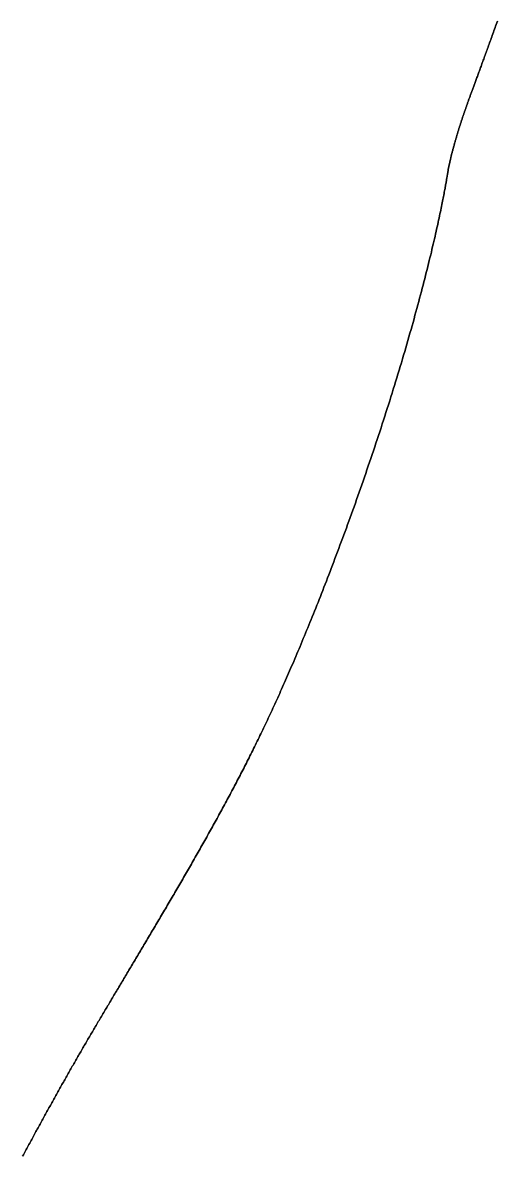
# Model space of a CAD drawing. Header units: inches. Extents: x 130170 to 284068, y 377793 to 804530.
# Drawn here: x 260208.5 to 260230.6, y 744979.4 to 745031.9 of the extents above; entities that cross this region are included whole.
import ezdxf

# ---------------------------------------------------------------- set-up
doc = ezdxf.new("R2010")
doc.units = ezdxf.units.IN
doc.header["$MEASUREMENT"] = 0
doc.layers.add('muni_il', color=7, linetype='Continuous')

msp = doc.modelspace()

# ---------------------------------------------------------------- linework, layer by layer
at = {"layer": 'muni_il'}
for points in [[(260208.52, 744979.339), (260208.553, 744979.4), (260208.585, 744979.461), (260208.618, 744979.522), (260208.651, 744979.582), (260208.684, 744979.643), (260208.716, 744979.703), (260208.749, 744979.763), (260208.781, 744979.823), (260208.814, 744979.883), (260208.846, 744979.943), (260208.879, 744980.003), (260208.911, 744980.063), (260208.943, 744980.122), (260208.976, 744980.182), (260209.008, 744980.241), (260209.04, 744980.301), (260209.072, 744980.36), (260209.105, 744980.419), (260209.137, 744980.478), (260209.169, 744980.537), (260209.201, 744980.596), (260209.233, 744980.654), (260209.265, 744980.713), (260209.297, 744980.772), (260209.329, 744980.83), (260209.361, 744980.888), (260209.393, 744980.947), (260209.425, 744981.005), (260209.457, 744981.063), (260209.488, 744981.121), (260209.52, 744981.179), (260209.552, 744981.237), (260209.584, 744981.295), (260209.616, 744981.352), (260209.647, 744981.41), (260209.679, 744981.468), (260209.711, 744981.525), (260209.743, 744981.583), (260209.774, 744981.64), (260209.806, 744981.697), (260209.838, 744981.754), (260209.87, 744981.811), (260209.901, 744981.869), (260209.933, 744981.926), (260209.965, 744981.983), (260209.996, 744982.04), (260210.028, 744982.096), (260210.06, 744982.153), (260210.092, 744982.21), (260210.123, 744982.267), (260210.155, 744982.324), (260210.187, 744982.38), (260210.218, 744982.437), (260210.25, 744982.493), (260210.282, 744982.55), (260210.314, 744982.607), (260210.346, 744982.663), (260210.377, 744982.72), (260210.409, 744982.776), (260210.441, 744982.833), (260210.473, 744982.889), (260210.505, 744982.945), (260210.537, 744983.002), (260210.569, 744983.058), (260210.601, 744983.115), (260210.633, 744983.171), (260210.665, 744983.227), (260210.697, 744983.284), (260210.729, 744983.34), (260210.761, 744983.397), (260210.794, 744983.453), (260210.826, 744983.51), (260210.858, 744983.566), (260210.891, 744983.623), (260210.923, 744983.679), (260210.955, 744983.736), (260210.988, 744983.792), (260211.021, 744983.849), (260211.053, 744983.906), (260211.086, 744983.963), (260211.119, 744984.019), (260211.151, 744984.076), (260211.184, 744984.133), (260211.217, 744984.19), (260211.25, 744984.247), (260211.283, 744984.304), (260211.316, 744984.361), (260211.35, 744984.419), (260211.383, 744984.476), (260211.416, 744984.533), (260211.45, 744984.591), (260211.483, 744984.648), (260211.517, 744984.706), (260211.551, 744984.764), (260211.584, 744984.822), (260211.618, 744984.879), (260211.652, 744984.938), (260211.686, 744984.996), (260211.72, 744985.054), (260211.755, 744985.112), (260211.789, 744985.171), (260211.823, 744985.23), (260211.858, 744985.288), (260211.893, 744985.347), (260211.927, 744985.406), (260211.962, 744985.465), (260211.997, 744985.525), (260212.032, 744985.584), (260212.067, 744985.644), (260212.103, 744985.704), (260212.138, 744985.763), (260212.173, 744985.824), (260212.209, 744985.884), (260212.245, 744985.944), (260212.281, 744986.005), (260212.317, 744986.065), (260212.353, 744986.126), (260212.389, 744986.187), (260212.425, 744986.248), (260212.462, 744986.31), (260212.498, 744986.371), (260212.535, 744986.433), (260212.572, 744986.495), (260212.609, 744986.557), (260212.646, 744986.62), (260212.683, 744986.682), (260212.72, 744986.745), (260212.758, 744986.808), (260212.796, 744986.871), (260212.833, 744986.934), (260212.871, 744986.998), (260212.909, 744987.062), (260212.947, 744987.126), (260212.986, 744987.19), (260213.024, 744987.254), (260213.062, 744987.319), (260213.101, 744987.384), (260213.14, 744987.449), (260213.179, 744987.514), (260213.218, 744987.579), (260213.257, 744987.645), (260213.296, 744987.711), (260213.336, 744987.777), (260213.376, 744987.843), (260213.415, 744987.91), (260213.455, 744987.977), (260213.495, 744988.044), (260213.535, 744988.111), (260213.576, 744988.179), (260213.616, 744988.246), (260213.656, 744988.314), (260213.697, 744988.382), (260213.738, 744988.451), (260213.779, 744988.519), (260213.82, 744988.588), (260213.861, 744988.657), (260213.902, 744988.726), (260213.944, 744988.796), (260213.985, 744988.866), (260214.027, 744988.935), (260214.069, 744989.006), (260214.11, 744989.076), (260214.152, 744989.147), (260214.195, 744989.217), (260214.237, 744989.288), (260214.279, 744989.36), (260214.322, 744989.431), (260214.364, 744989.503), (260214.407, 744989.575), (260214.45, 744989.647), (260214.493, 744989.719), (260214.536, 744989.791), (260214.579, 744989.864), (260214.622, 744989.937), (260214.665, 744990.01), (260214.708, 744990.083), (260214.752, 744990.157), (260214.795, 744990.23), (260214.839, 744990.304), (260214.883, 744990.378), (260214.926, 744990.452), (260214.97, 744990.526), (260215.014, 744990.601), (260215.058, 744990.676), (260215.102, 744990.75), (260215.146, 744990.825), (260215.191, 744990.901), (260215.235, 744990.976), (260215.279, 744991.051), (260215.323, 744991.127), (260215.368, 744991.203), (260215.412, 744991.279), (260215.457, 744991.354), (260215.501, 744991.431), (260215.546, 744991.507), (260215.59, 744991.583), (260215.635, 744991.66), (260215.68, 744991.736), (260215.724, 744991.813), (260215.769, 744991.89), (260215.814, 744991.967), (260215.859, 744992.044), (260215.903, 744992.121), (260215.948, 744992.198), (260215.993, 744992.276), (260216.038, 744992.353), (260216.082, 744992.431), (260216.127, 744992.509), (260216.172, 744992.586), (260216.217, 744992.664), (260216.262, 744992.742), (260216.306, 744992.82), (260216.351, 744992.898), (260216.396, 744992.976), (260216.441, 744993.054), (260216.485, 744993.132), (260216.53, 744993.21), (260216.575, 744993.288), (260216.619, 744993.367), (260216.664, 744993.445), (260216.708, 744993.523), (260216.753, 744993.602), (260216.797, 744993.68), (260216.842, 744993.759), (260216.886, 744993.837), (260216.93, 744993.916), (260216.974, 744993.994), (260217.019, 744994.073), (260217.063, 744994.151), (260217.107, 744994.23), (260217.151, 744994.309), (260217.195, 744994.388), (260217.239, 744994.466), (260217.283, 744994.545), (260217.326, 744994.624), (260217.37, 744994.703), (260217.414, 744994.782), (260217.457, 744994.861), (260217.501, 744994.94), (260217.544, 744995.019), (260217.588, 744995.097), (260217.631, 744995.177), (260217.675, 744995.255), (260217.718, 744995.335), (260217.761, 744995.414), (260217.804, 744995.493), (260217.847, 744995.572), (260217.89, 744995.651), (260217.933, 744995.731), (260217.976, 744995.81), (260218.018, 744995.89), (260218.061, 744995.969), (260218.104, 744996.049), (260218.146, 744996.129), (260218.189, 744996.208), (260218.231, 744996.288), (260218.274, 744996.368), (260218.316, 744996.448), (260218.359, 744996.528), (260218.401, 744996.609), (260218.443, 744996.689), (260218.485, 744996.77), (260218.527, 744996.85), (260218.57, 744996.931), (260218.612, 744997.012), (260218.654, 744997.094), (260218.696, 744997.175), (260218.738, 744997.256), (260218.78, 744997.338), (260218.822, 744997.42), (260218.864, 744997.502), (260218.905, 744997.585), (260218.947, 744997.667), (260218.989, 744997.75), (260219.031, 744997.833), (260219.073, 744997.917), (260219.115, 744998), (260219.157, 744998.084), (260219.199, 744998.169), (260219.241, 744998.253), (260219.283, 744998.338), (260219.325, 744998.424), (260219.367, 744998.51), (260219.41, 744998.596), (260219.452, 744998.682), (260219.494, 744998.769), (260219.536, 744998.856), (260219.579, 744998.944), (260219.621, 744999.032), (260219.664, 744999.121), (260219.707, 744999.21), (260219.749, 744999.3), (260219.792, 744999.39), (260219.835, 744999.481), (260219.878, 744999.572), (260219.921, 744999.664), (260219.965, 744999.756), (260220.008, 744999.849), (260220.052, 744999.943), (260220.095, 745000.037), (260220.139, 745000.132), (260220.183, 745000.228), (260220.227, 745000.324), (260220.272, 745000.421), (260220.316, 745000.519), (260220.361, 745000.617), (260220.406, 745000.716), (260220.451, 745000.816), (260220.496, 745000.917), (260220.541, 745001.019), (260220.587, 745001.121), (260220.633, 745001.224), (260220.679, 745001.328), (260220.725, 745001.433), (260220.771, 745001.538), (260220.818, 745001.645), (260220.865, 745001.753), (260220.912, 745001.861), (260220.96, 745001.97), (260221.007, 745002.081), (260221.055, 745002.192), (260221.103, 745002.304), (260221.152, 745002.418), (260221.2, 745002.532), (260221.249, 745002.647), (260221.299, 745002.763), (260221.348, 745002.881), (260221.398, 745002.999), (260221.448, 745003.118), (260221.498, 745003.239), (260221.549, 745003.361), (260221.599, 745003.483), (260221.651, 745003.607), (260221.702, 745003.732), (260221.754, 745003.858), (260221.806, 745003.985), (260221.858, 745004.113), (260221.911, 745004.243), (260221.963, 745004.373), (260222.017, 745004.505), (260222.07, 745004.638), (260222.124, 745004.772), (260222.178, 745004.907), (260222.232, 745005.043), (260222.286, 745005.181), (260222.341, 745005.319), (260222.396, 745005.459), (260222.451, 745005.6), (260222.507, 745005.742), (260222.563, 745005.886), (260222.619, 745006.03), (260222.675, 745006.175), (260222.732, 745006.322), (260222.789, 745006.47), (260222.846, 745006.619), (260222.903, 745006.769), (260222.96, 745006.92), (260223.018, 745007.073), (260223.076, 745007.226), (260223.134, 745007.381), (260223.193, 745007.536), (260223.251, 745007.693), (260223.31, 745007.851), (260223.368, 745008.009), (260223.427, 745008.169), (260223.487, 745008.33), (260223.546, 745008.492), (260223.605, 745008.654), (260223.665, 745008.818), (260223.724, 745008.982), (260223.784, 745009.148), (260223.844, 745009.314), (260223.904, 745009.482), (260223.964, 745009.65), (260224.024, 745009.818), (260224.084, 745009.988), (260224.144, 745010.159), (260224.204, 745010.33), (260224.264, 745010.502), (260224.324, 745010.674), (260224.384, 745010.847), (260224.444, 745011.021), (260224.504, 745011.196), (260224.564, 745011.371), (260224.624, 745011.546), (260224.683, 745011.722), (260224.743, 745011.899), (260224.802, 745012.075), (260224.862, 745012.253), (260224.921, 745012.43), (260224.98, 745012.608), (260225.039, 745012.786), (260225.097, 745012.964), (260225.155, 745013.143), (260225.213, 745013.322), (260225.271, 745013.5), (260225.329, 745013.679), (260225.386, 745013.858), (260225.443, 745014.037), (260225.5, 745014.216), (260225.557, 745014.394), (260225.613, 745014.573), (260225.668, 745014.751), (260225.724, 745014.929), (260225.779, 745015.107), (260225.833, 745015.284), (260225.888, 745015.461), (260225.941, 745015.638), (260225.995, 745015.814), (260226.047, 745015.989), (260226.1, 745016.164), (260226.152, 745016.338), (260226.203, 745016.512), (260226.254, 745016.685), (260226.304, 745016.857), (260226.354, 745017.028), (260226.403, 745017.199), (260226.452, 745017.368), (260226.5, 745017.537), (260226.548, 745017.704), (260226.595, 745017.871), (260226.641, 745018.036), (260226.687, 745018.2), (260226.732, 745018.363), (260226.776, 745018.525), (260226.82, 745018.685), (260226.863, 745018.844), (260226.906, 745019.002), (260226.948, 745019.158), (260226.989, 745019.313), (260227.029, 745019.466), (260227.069, 745019.617), (260227.108, 745019.767), (260227.146, 745019.915), (260227.184, 745020.062), (260227.221, 745020.207), (260227.257, 745020.349), (260227.293, 745020.491), (260227.328, 745020.63), (260227.362, 745020.767), (260227.395, 745020.903), (260227.428, 745021.036), (260227.46, 745021.168), (260227.491, 745021.297), (260227.521, 745021.424), (260227.551, 745021.55), (260227.58, 745021.673), (260227.608, 745021.794), (260227.636, 745021.912), (260227.662, 745022.029), (260227.688, 745022.143), (260227.714, 745022.255), (260227.738, 745022.365), (260227.762, 745022.473), (260227.785, 745022.578), (260227.808, 745022.681), (260227.83, 745022.781), (260227.851, 745022.88), (260227.871, 745022.976), (260227.891, 745023.069), (260227.91, 745023.161), (260227.929, 745023.25), (260227.947, 745023.336), (260227.964, 745023.421), (260227.98, 745023.503), (260227.997, 745023.582), (260228.012, 745023.66), (260228.027, 745023.735), (260228.041, 745023.808), (260228.055, 745023.878), (260228.068, 745023.946), (260228.081, 745024.012), (260228.093, 745024.076), (260228.104, 745024.138), (260228.115, 745024.198), (260228.126, 745024.255), (260228.136, 745024.31), (260228.146, 745024.364), (260228.155, 745024.415), (260228.164, 745024.465), (260228.172, 745024.512), (260228.18, 745024.558), (260228.188, 745024.601), (260228.195, 745024.643), (260228.202, 745024.683), (260228.209, 745024.721), (260228.215, 745024.758), (260228.221, 745024.792), (260228.227, 745024.825), (260228.232, 745024.857), (260228.237, 745024.887), (260228.242, 745024.915), (260228.246, 745024.942), (260228.251, 745024.967), (260228.255, 745024.991), (260228.258, 745025.013), (260228.262, 745025.033), (260228.265, 745025.053), (260228.268, 745025.07), (260228.271, 745025.086), (260228.273, 745025.1), (260228.276, 745025.113), (260228.277, 745025.124), (260228.374, 745025.605), (260228.39, 745025.669), (260228.398, 745025.702), (260228.407, 745025.736), (260228.415, 745025.771), (260228.424, 745025.807), (260228.434, 745025.842), (260228.443, 745025.879), (260228.453, 745025.915), (260228.463, 745025.952), (260228.472, 745025.988), (260228.482, 745026.025), (260228.492, 745026.062), (260228.502, 745026.098), (260228.512, 745026.135), (260228.522, 745026.172), (260228.532, 745026.208), (260228.543, 745026.244), (260228.553, 745026.28), (260228.563, 745026.316), (260228.573, 745026.351), (260228.583, 745026.386), (260228.593, 745026.421), (260228.602, 745026.456), (260228.612, 745026.49), (260228.622, 745026.524), (260228.632, 745026.558), (260228.642, 745026.592), (260228.652, 745026.625), (260228.661, 745026.658), (260228.671, 745026.691), (260228.681, 745026.723), (260228.69, 745026.755), (260228.7, 745026.787), (260228.709, 745026.819), (260228.719, 745026.85), (260228.728, 745026.882), (260228.738, 745026.912), (260228.747, 745026.943), (260228.756, 745026.974), (260228.766, 745027.004), (260228.775, 745027.034), (260228.784, 745027.064), (260228.794, 745027.094), (260228.803, 745027.123), (260228.812, 745027.153), (260228.822, 745027.182), (260228.831, 745027.211), (260228.84, 745027.24), (260228.849, 745027.269), (260228.859, 745027.298), (260228.868, 745027.327), (260228.877, 745027.356), (260228.887, 745027.385), (260228.896, 745027.413), (260228.906, 745027.442), (260228.915, 745027.471), (260228.925, 745027.499), (260228.934, 745027.528), (260228.944, 745027.556), (260228.953, 745027.585), (260228.963, 745027.614), (260228.973, 745027.643), (260228.983, 745027.672), (260228.993, 745027.701), (260229.003, 745027.73), (260229.013, 745027.759), (260229.023, 745027.788), (260229.033, 745027.818), (260229.043, 745027.847), (260229.054, 745027.877), (260229.064, 745027.907), (260229.075, 745027.937), (260229.085, 745027.968), (260229.096, 745027.998), (260229.107, 745028.029), (260229.118, 745028.06), (260229.129, 745028.092), (260229.14, 745028.123), (260229.152, 745028.155), (260229.163, 745028.188), (260229.175, 745028.22), (260229.187, 745028.253), (260229.199, 745028.286), (260229.211, 745028.32), (260229.223, 745028.354), (260229.236, 745028.388), (260229.248, 745028.423), (260229.261, 745028.458), (260229.274, 745028.494), (260229.287, 745028.53), (260229.3, 745028.566), (260229.314, 745028.603), (260229.328, 745028.64), (260229.341, 745028.678), (260229.356, 745028.716), (260229.37, 745028.755), (260229.384, 745028.795), (260229.399, 745028.834), (260229.414, 745028.875), (260229.429, 745028.916), (260229.444, 745028.957), (260229.459, 745028.999), (260229.475, 745029.042), (260229.491, 745029.085), (260229.507, 745029.129), (260229.524, 745029.174), (260229.54, 745029.219), (260229.557, 745029.264), (260229.574, 745029.311), (260229.591, 745029.358), (260229.609, 745029.405), (260229.627, 745029.453), (260229.644, 745029.502), (260229.663, 745029.552), (260229.681, 745029.602), (260229.7, 745029.653), (260229.719, 745029.704), (260229.738, 745029.757), (260229.757, 745029.809), (260229.777, 745029.863), (260229.797, 745029.917), (260229.817, 745029.972), (260229.838, 745030.028), (260229.858, 745030.084), (260229.879, 745030.141), (260229.9, 745030.199), (260229.922, 745030.258), (260229.943, 745030.317), (260229.965, 745030.377), (260229.987, 745030.437), (260230.009, 745030.498), (260230.032, 745030.56), (260230.055, 745030.623), (260230.078, 745030.686), (260230.101, 745030.75), (260230.124, 745030.815), (260230.148, 745030.88), (260230.172, 745030.946), (260230.196, 745031.013), (260230.221, 745031.08), (260230.245, 745031.148), (260230.27, 745031.217), (260230.295, 745031.286), (260230.32, 745031.356), (260230.345, 745031.426), (260230.371, 745031.498), (260230.397, 745031.569), (260230.423, 745031.642), (260230.449, 745031.715), (260230.475, 745031.788), (260230.502, 745031.862), (260230.528, 745031.937), (260230.555, 745032.012)], [(260230.555, 745032.012), (260230.528, 745031.937), (260230.502, 745031.862), (260230.475, 745031.788), (260230.449, 745031.715), (260230.423, 745031.642), (260230.397, 745031.569), (260230.371, 745031.498), (260230.345, 745031.426), (260230.32, 745031.356), (260230.295, 745031.286), (260230.27, 745031.217), (260230.245, 745031.148), (260230.221, 745031.08), (260230.196, 745031.013), (260230.172, 745030.946), (260230.148, 745030.88), (260230.124, 745030.815), (260230.101, 745030.75), (260230.078, 745030.686), (260230.055, 745030.623), (260230.032, 745030.56), (260230.009, 745030.498), (260229.987, 745030.437), (260229.965, 745030.377), (260229.943, 745030.317), (260229.922, 745030.258), (260229.9, 745030.199), (260229.879, 745030.141), (260229.858, 745030.084), (260229.838, 745030.028), (260229.817, 745029.972), (260229.797, 745029.917), (260229.777, 745029.863), (260229.757, 745029.809), (260229.738, 745029.757), (260229.719, 745029.704), (260229.7, 745029.653), (260229.681, 745029.602), (260229.663, 745029.552), (260229.644, 745029.502), (260229.627, 745029.453), (260229.609, 745029.405), (260229.591, 745029.358), (260229.574, 745029.311), (260229.557, 745029.264), (260229.54, 745029.219), (260229.524, 745029.174), (260229.507, 745029.129), (260229.491, 745029.085), (260229.475, 745029.042), (260229.459, 745028.999), (260229.444, 745028.957), (260229.429, 745028.916), (260229.414, 745028.875), (260229.399, 745028.834), (260229.384, 745028.795), (260229.37, 745028.755), (260229.356, 745028.716), (260229.341, 745028.678), (260229.328, 745028.64), (260229.314, 745028.603), (260229.3, 745028.566), (260229.287, 745028.53), (260229.274, 745028.494), (260229.261, 745028.458), (260229.248, 745028.423), (260229.236, 745028.388), (260229.223, 745028.354), (260229.211, 745028.32), (260229.199, 745028.286), (260229.187, 745028.253), (260229.175, 745028.22), (260229.163, 745028.188), (260229.152, 745028.155), (260229.14, 745028.123), (260229.129, 745028.092), (260229.118, 745028.06), (260229.107, 745028.029), (260229.096, 745027.998), (260229.085, 745027.968), (260229.075, 745027.937), (260229.064, 745027.907), (260229.054, 745027.877), (260229.043, 745027.847), (260229.033, 745027.818), (260229.023, 745027.788), (260229.013, 745027.759), (260229.003, 745027.73), (260228.993, 745027.701), (260228.983, 745027.672), (260228.973, 745027.643), (260228.963, 745027.614), (260228.953, 745027.585), (260228.944, 745027.556), (260228.934, 745027.528), (260228.925, 745027.499), (260228.915, 745027.471), (260228.906, 745027.442), (260228.896, 745027.413), (260228.887, 745027.385), (260228.877, 745027.356), (260228.868, 745027.327), (260228.859, 745027.298), (260228.849, 745027.269), (260228.84, 745027.24), (260228.831, 745027.211), (260228.822, 745027.182), (260228.812, 745027.153), (260228.803, 745027.123), (260228.794, 745027.094), (260228.784, 745027.064), (260228.775, 745027.034), (260228.766, 745027.004), (260228.756, 745026.974), (260228.747, 745026.943), (260228.738, 745026.912), (260228.728, 745026.882), (260228.719, 745026.85), (260228.709, 745026.819), (260228.7, 745026.787), (260228.69, 745026.755), (260228.681, 745026.723), (260228.671, 745026.691), (260228.661, 745026.658), (260228.652, 745026.625), (260228.642, 745026.592), (260228.632, 745026.558), (260228.622, 745026.524), (260228.612, 745026.49), (260228.602, 745026.456), (260228.593, 745026.421), (260228.583, 745026.386), (260228.573, 745026.351), (260228.563, 745026.316), (260228.553, 745026.28), (260228.543, 745026.244), (260228.532, 745026.208), (260228.522, 745026.172), (260228.512, 745026.135), (260228.502, 745026.098), (260228.492, 745026.062), (260228.482, 745026.025), (260228.472, 745025.988), (260228.463, 745025.952), (260228.453, 745025.915), (260228.443, 745025.879), (260228.434, 745025.842), (260228.424, 745025.807), (260228.415, 745025.771), (260228.407, 745025.736), (260228.398, 745025.702), (260228.39, 745025.669), (260228.374, 745025.605), (260228.277, 745025.124), (260228.276, 745025.113), (260228.273, 745025.1), (260228.271, 745025.086), (260228.268, 745025.07), (260228.265, 745025.053), (260228.262, 745025.033), (260228.258, 745025.013), (260228.255, 745024.991), (260228.251, 745024.967), (260228.246, 745024.942), (260228.242, 745024.915), (260228.237, 745024.887), (260228.232, 745024.857), (260228.227, 745024.825), (260228.221, 745024.792), (260228.215, 745024.758), (260228.209, 745024.721), (260228.202, 745024.683), (260228.195, 745024.643), (260228.188, 745024.601), (260228.18, 745024.558), (260228.172, 745024.512), (260228.164, 745024.465), (260228.155, 745024.415), (260228.146, 745024.364), (260228.136, 745024.31), (260228.126, 745024.255), (260228.115, 745024.198), (260228.104, 745024.138), (260228.093, 745024.076), (260228.081, 745024.012), (260228.068, 745023.946), (260228.055, 745023.878), (260228.041, 745023.808), (260228.027, 745023.735), (260228.012, 745023.66), (260227.997, 745023.582), (260227.98, 745023.503), (260227.964, 745023.421), (260227.947, 745023.336), (260227.929, 745023.25), (260227.91, 745023.161), (260227.891, 745023.069), (260227.871, 745022.976), (260227.851, 745022.88), (260227.83, 745022.781), (260227.808, 745022.681), (260227.785, 745022.578), (260227.762, 745022.473), (260227.738, 745022.365), (260227.714, 745022.255), (260227.688, 745022.143), (260227.662, 745022.029), (260227.636, 745021.912), (260227.608, 745021.794), (260227.58, 745021.673), (260227.551, 745021.55), (260227.521, 745021.424), (260227.491, 745021.297), (260227.46, 745021.168), (260227.428, 745021.036), (260227.395, 745020.903), (260227.362, 745020.767), (260227.328, 745020.63), (260227.293, 745020.491), (260227.257, 745020.349), (260227.221, 745020.207), (260227.184, 745020.062), (260227.146, 745019.915), (260227.108, 745019.767), (260227.069, 745019.617), (260227.029, 745019.466), (260226.989, 745019.313), (260226.948, 745019.158), (260226.906, 745019.002), (260226.863, 745018.844), (260226.82, 745018.685), (260226.776, 745018.525), (260226.732, 745018.363), (260226.687, 745018.2), (260226.641, 745018.036), (260226.595, 745017.871), (260226.548, 745017.704), (260226.5, 745017.537), (260226.452, 745017.368), (260226.403, 745017.199), (260226.354, 745017.028), (260226.304, 745016.857), (260226.254, 745016.685), (260226.203, 745016.512), (260226.152, 745016.338), (260226.1, 745016.164), (260226.047, 745015.989), (260225.995, 745015.814), (260225.941, 745015.638), (260225.888, 745015.461), (260225.833, 745015.284), (260225.779, 745015.107), (260225.724, 745014.929), (260225.668, 745014.751), (260225.613, 745014.573), (260225.557, 745014.394), (260225.5, 745014.216), (260225.443, 745014.037), (260225.386, 745013.858), (260225.329, 745013.679), (260225.271, 745013.5), (260225.213, 745013.322), (260225.155, 745013.143), (260225.097, 745012.964), (260225.039, 745012.786), (260224.98, 745012.608), (260224.921, 745012.43), (260224.862, 745012.253), (260224.802, 745012.075), (260224.743, 745011.899), (260224.683, 745011.722), (260224.624, 745011.546), (260224.564, 745011.371), (260224.504, 745011.196), (260224.444, 745011.021), (260224.384, 745010.847), (260224.324, 745010.674), (260224.264, 745010.502), (260224.204, 745010.33), (260224.144, 745010.159), (260224.084, 745009.988), (260224.024, 745009.818), (260223.964, 745009.65), (260223.904, 745009.482), (260223.844, 745009.314), (260223.784, 745009.148), (260223.724, 745008.982), (260223.665, 745008.818), (260223.605, 745008.654), (260223.546, 745008.492), (260223.487, 745008.33), (260223.427, 745008.169), (260223.368, 745008.009), (260223.31, 745007.851), (260223.251, 745007.693), (260223.193, 745007.536), (260223.134, 745007.381), (260223.076, 745007.226), (260223.018, 745007.073), (260222.96, 745006.92), (260222.903, 745006.769), (260222.846, 745006.619), (260222.789, 745006.47), (260222.732, 745006.322), (260222.675, 745006.175), (260222.619, 745006.03), (260222.563, 745005.886), (260222.507, 745005.742), (260222.451, 745005.6), (260222.396, 745005.459), (260222.341, 745005.319), (260222.286, 745005.181), (260222.232, 745005.043), (260222.178, 745004.907), (260222.124, 745004.772), (260222.07, 745004.638), (260222.017, 745004.505), (260221.963, 745004.373), (260221.911, 745004.243), (260221.858, 745004.113), (260221.806, 745003.985), (260221.754, 745003.858), (260221.702, 745003.732), (260221.651, 745003.607), (260221.599, 745003.483), (260221.549, 745003.361), (260221.498, 745003.239), (260221.448, 745003.118), (260221.398, 745002.999), (260221.348, 745002.881), (260221.299, 745002.763), (260221.249, 745002.647), (260221.2, 745002.532), (260221.152, 745002.418), (260221.103, 745002.304), (260221.055, 745002.192), (260221.007, 745002.081), (260220.96, 745001.97), (260220.912, 745001.861), (260220.865, 745001.753), (260220.818, 745001.645), (260220.771, 745001.538), (260220.725, 745001.433), (260220.679, 745001.328), (260220.633, 745001.224), (260220.587, 745001.121), (260220.541, 745001.019), (260220.496, 745000.917), (260220.451, 745000.816), (260220.406, 745000.716), (260220.361, 745000.617), (260220.316, 745000.519), (260220.272, 745000.421), (260220.227, 745000.324), (260220.183, 745000.228), (260220.139, 745000.132), (260220.095, 745000.037), (260220.052, 744999.943), (260220.008, 744999.849), (260219.965, 744999.756), (260219.921, 744999.664), (260219.878, 744999.572), (260219.835, 744999.481), (260219.792, 744999.39), (260219.749, 744999.3), (260219.707, 744999.21), (260219.664, 744999.121), (260219.621, 744999.032), (260219.579, 744998.944), (260219.536, 744998.856), (260219.494, 744998.769), (260219.452, 744998.682), (260219.41, 744998.596), (260219.367, 744998.51), (260219.325, 744998.424), (260219.283, 744998.338), (260219.241, 744998.253), (260219.199, 744998.169), (260219.157, 744998.084), (260219.115, 744998), (260219.073, 744997.917), (260219.031, 744997.833), (260218.989, 744997.75), (260218.947, 744997.667), (260218.905, 744997.585), (260218.864, 744997.502), (260218.822, 744997.42), (260218.78, 744997.338), (260218.738, 744997.256), (260218.696, 744997.175), (260218.654, 744997.094), (260218.612, 744997.012), (260218.57, 744996.931), (260218.527, 744996.85), (260218.485, 744996.77), (260218.443, 744996.689), (260218.401, 744996.609), (260218.359, 744996.528), (260218.316, 744996.448), (260218.274, 744996.368), (260218.231, 744996.288), (260218.189, 744996.208), (260218.146, 744996.129), (260218.104, 744996.049), (260218.061, 744995.969), (260218.018, 744995.89), (260217.976, 744995.81), (260217.933, 744995.731), (260217.89, 744995.651), (260217.847, 744995.572), (260217.804, 744995.493), (260217.761, 744995.414), (260217.718, 744995.335), (260217.675, 744995.255), (260217.631, 744995.177), (260217.588, 744995.097), (260217.544, 744995.019), (260217.501, 744994.94), (260217.457, 744994.861), (260217.414, 744994.782), (260217.37, 744994.703), (260217.326, 744994.624), (260217.283, 744994.545), (260217.239, 744994.466), (260217.195, 744994.388), (260217.151, 744994.309), (260217.107, 744994.23), (260217.063, 744994.151), (260217.019, 744994.073), (260216.974, 744993.994), (260216.93, 744993.916), (260216.886, 744993.837), (260216.842, 744993.759), (260216.797, 744993.68), (260216.753, 744993.602), (260216.708, 744993.523), (260216.664, 744993.445), (260216.619, 744993.367), (260216.575, 744993.288), (260216.53, 744993.21), (260216.485, 744993.132), (260216.441, 744993.054), (260216.396, 744992.976), (260216.351, 744992.898), (260216.306, 744992.82), (260216.262, 744992.742), (260216.217, 744992.664), (260216.172, 744992.586), (260216.127, 744992.509), (260216.082, 744992.431), (260216.038, 744992.353), (260215.993, 744992.276), (260215.948, 744992.198), (260215.903, 744992.121), (260215.859, 744992.044), (260215.814, 744991.967), (260215.769, 744991.89), (260215.724, 744991.813), (260215.68, 744991.736), (260215.635, 744991.66), (260215.59, 744991.583), (260215.546, 744991.507), (260215.501, 744991.431), (260215.457, 744991.354), (260215.412, 744991.279), (260215.368, 744991.203), (260215.323, 744991.127), (260215.279, 744991.051), (260215.235, 744990.976), (260215.191, 744990.901), (260215.146, 744990.825), (260215.102, 744990.75), (260215.058, 744990.676), (260215.014, 744990.601), (260214.97, 744990.526), (260214.926, 744990.452), (260214.883, 744990.378), (260214.839, 744990.304), (260214.795, 744990.23), (260214.752, 744990.157), (260214.708, 744990.083), (260214.665, 744990.01), (260214.622, 744989.937), (260214.579, 744989.864), (260214.536, 744989.791), (260214.493, 744989.719), (260214.45, 744989.647), (260214.407, 744989.575), (260214.364, 744989.503), (260214.322, 744989.431), (260214.279, 744989.36), (260214.237, 744989.288), (260214.195, 744989.217), (260214.152, 744989.147), (260214.11, 744989.076), (260214.069, 744989.006), (260214.027, 744988.935), (260213.985, 744988.866), (260213.944, 744988.796), (260213.902, 744988.726), (260213.861, 744988.657), (260213.82, 744988.588), (260213.779, 744988.519), (260213.738, 744988.451), (260213.697, 744988.382), (260213.656, 744988.314), (260213.616, 744988.246), (260213.576, 744988.179), (260213.535, 744988.111), (260213.495, 744988.044), (260213.455, 744987.977), (260213.415, 744987.91), (260213.376, 744987.843), (260213.336, 744987.777), (260213.296, 744987.711), (260213.257, 744987.645), (260213.218, 744987.579), (260213.179, 744987.514), (260213.14, 744987.449), (260213.101, 744987.384), (260213.062, 744987.319), (260213.024, 744987.254), (260212.986, 744987.19), (260212.947, 744987.126), (260212.909, 744987.062), (260212.871, 744986.998), (260212.833, 744986.934), (260212.796, 744986.871), (260212.758, 744986.808), (260212.72, 744986.745), (260212.683, 744986.682), (260212.646, 744986.62), (260212.609, 744986.557), (260212.572, 744986.495), (260212.535, 744986.433), (260212.498, 744986.371), (260212.462, 744986.31), (260212.425, 744986.248), (260212.389, 744986.187), (260212.353, 744986.126), (260212.317, 744986.065), (260212.281, 744986.005), (260212.245, 744985.944), (260212.209, 744985.884), (260212.173, 744985.824), (260212.138, 744985.763), (260212.103, 744985.704), (260212.067, 744985.644), (260212.032, 744985.584), (260211.997, 744985.525), (260211.962, 744985.465), (260211.927, 744985.406), (260211.893, 744985.347), (260211.858, 744985.288), (260211.823, 744985.23), (260211.789, 744985.171), (260211.755, 744985.112), (260211.72, 744985.054), (260211.686, 744984.996), (260211.652, 744984.938), (260211.618, 744984.879), (260211.584, 744984.822), (260211.551, 744984.764), (260211.517, 744984.706), (260211.483, 744984.648), (260211.45, 744984.591), (260211.416, 744984.533), (260211.383, 744984.476), (260211.35, 744984.419), (260211.316, 744984.361), (260211.283, 744984.304), (260211.25, 744984.247), (260211.217, 744984.19), (260211.184, 744984.133), (260211.151, 744984.076), (260211.119, 744984.019), (260211.086, 744983.963), (260211.053, 744983.906), (260211.021, 744983.849), (260210.988, 744983.792), (260210.955, 744983.736), (260210.923, 744983.679), (260210.891, 744983.623), (260210.858, 744983.566), (260210.826, 744983.51), (260210.794, 744983.453), (260210.761, 744983.397), (260210.729, 744983.34), (260210.697, 744983.284), (260210.665, 744983.227), (260210.633, 744983.171), (260210.601, 744983.115), (260210.569, 744983.058), (260210.537, 744983.002), (260210.505, 744982.945), (260210.473, 744982.889), (260210.441, 744982.833), (260210.409, 744982.776), (260210.377, 744982.72), (260210.346, 744982.663), (260210.314, 744982.607), (260210.282, 744982.55), (260210.25, 744982.493), (260210.218, 744982.437), (260210.187, 744982.38), (260210.155, 744982.324), (260210.123, 744982.267), (260210.092, 744982.21), (260210.06, 744982.153), (260210.028, 744982.096), (260209.996, 744982.04), (260209.965, 744981.983), (260209.933, 744981.926), (260209.901, 744981.869), (260209.87, 744981.811), (260209.838, 744981.754), (260209.806, 744981.697), (260209.774, 744981.64), (260209.743, 744981.583), (260209.711, 744981.525), (260209.679, 744981.468), (260209.647, 744981.41), (260209.616, 744981.352), (260209.584, 744981.295), (260209.552, 744981.237), (260209.52, 744981.179), (260209.488, 744981.121), (260209.457, 744981.063), (260209.425, 744981.005), (260209.393, 744980.947), (260209.361, 744980.888), (260209.329, 744980.83), (260209.297, 744980.772), (260209.265, 744980.713), (260209.233, 744980.654), (260209.201, 744980.596), (260209.169, 744980.537), (260209.137, 744980.478), (260209.105, 744980.419), (260209.072, 744980.36), (260209.04, 744980.301), (260209.008, 744980.241), (260208.976, 744980.182), (260208.943, 744980.122), (260208.911, 744980.063), (260208.879, 744980.003), (260208.846, 744979.943), (260208.814, 744979.883), (260208.781, 744979.823), (260208.749, 744979.763), (260208.716, 744979.703), (260208.684, 744979.643), (260208.651, 744979.582), (260208.618, 744979.522), (260208.585, 744979.461), (260208.553, 744979.4), (260208.52, 744979.339)]]:
    msp.add_lwpolyline(points, dxfattribs=at)

doc.saveas('drawing.dxf')
